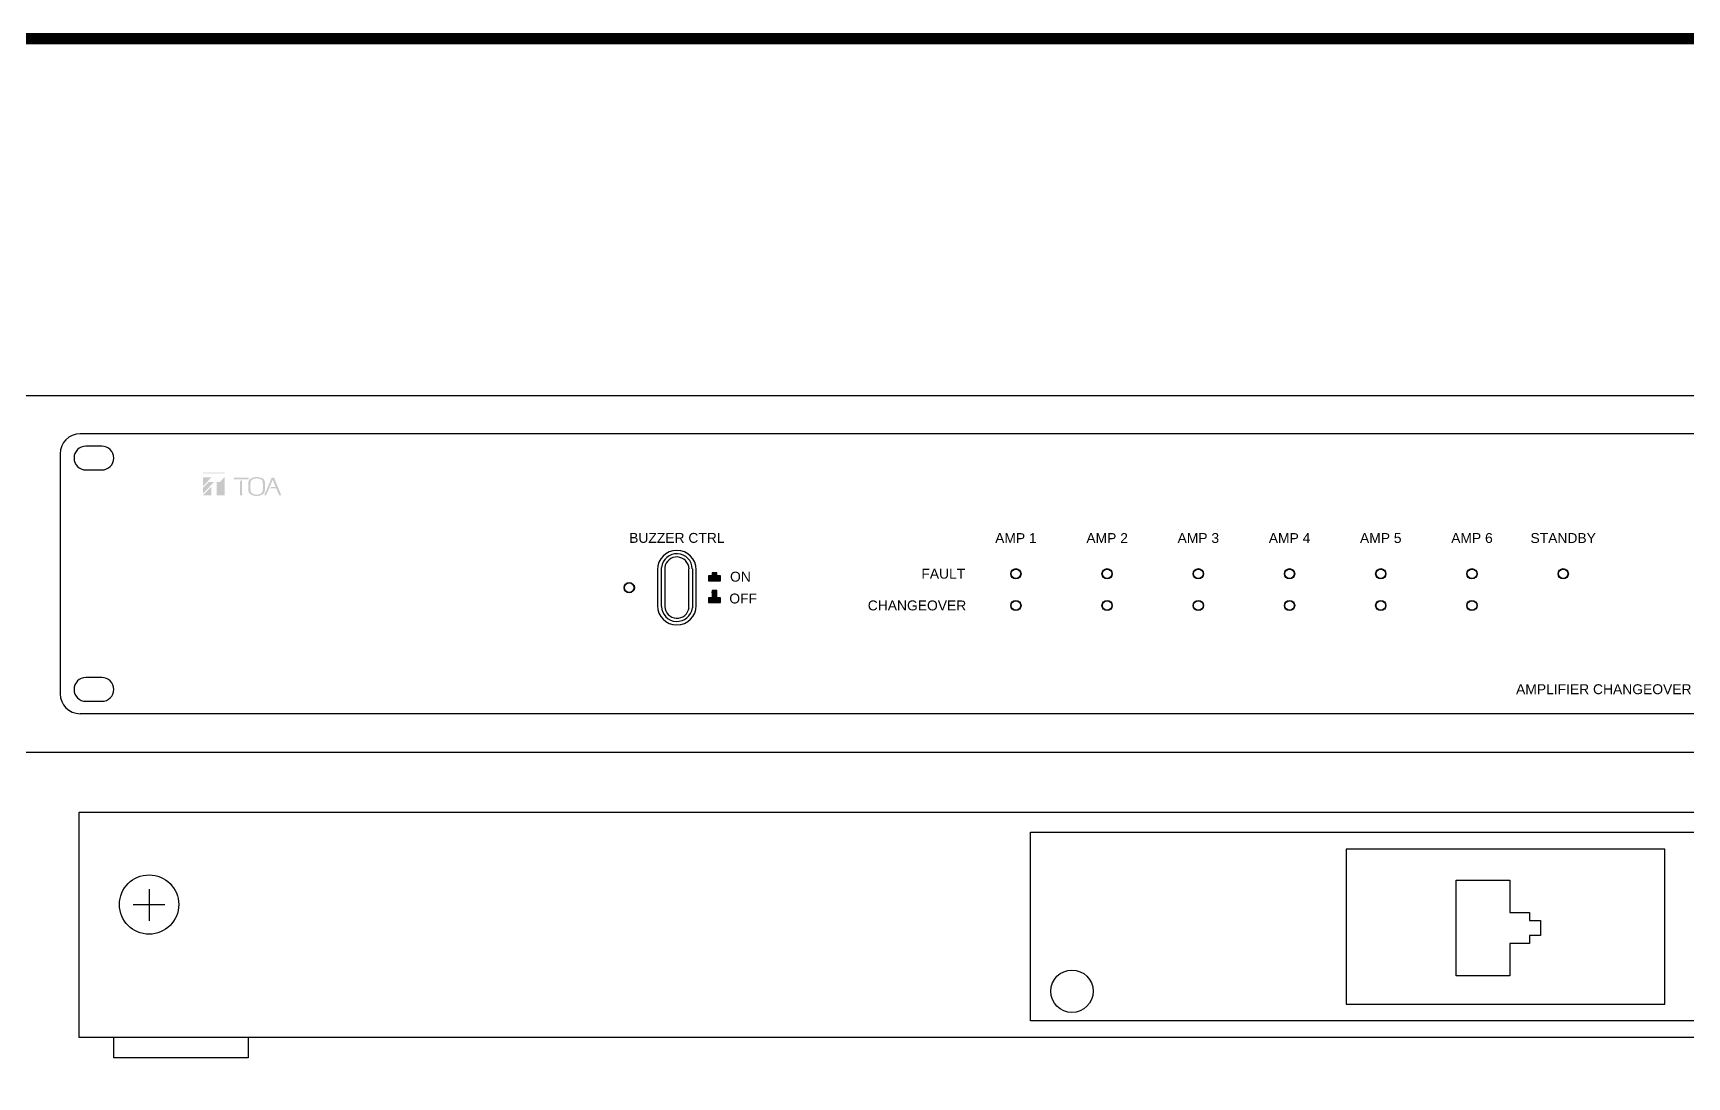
# Model space of a CAD drawing. Header units: millimetres. Extents: x 2974 to 5671, y 1205 to 3288.
# Drawn here: x 4643.16 to 4687.62, y 1706.44 to 1734.5 of the extents above; entities that cross this region are included whole.
import ezdxf

# ---------------------------------------------------------------- set-up
doc = ezdxf.new("R2010")
doc.units = ezdxf.units.MM
doc.layers.add('0-RACK', color=7, linetype='Continuous')
doc.layers.add('PRINTING', color=7, linetype='Continuous')
doc.styles.add('HEL_LT_57', font='')
doc.styles.get('HEL_LT_57').set_extended_font_data('HelveticaNeue LT 57 Cn')

# ---------------------------------------------------------------- blocks, each defined once
blk = doc.blocks.new('200')
at = {"layer": 'PRINTING'}
h = blk.add_hatch(color=7, dxfattribs=at)
h.paths.add_polyline_path([(-8.24, 1.67, -0.008775), (-8.05, 2.13), (-7.72, 2.91), (-7.49, 2.34), (-7.84, 2.34), (-7.96, 2.23), (-7.44, 2.23), (-7.21, 1.67), (-7.03, 1.67), (-7.61, 3.09), (-7.8, 3.09), (-8.4, 1.67)])
h.paths.add_polyline_path([(-8.36, 1.98, 0.043205), (-8.35, 2.71, 0.244465), (-8.5, 3, 0.267949), (-9.52, 3, 0.244465), (-9.68, 2.71, 0.039562), (-9.68, 2.04, 0.25551), (-9.51, 1.74, 0.267949), (-8.52, 1.74, 0.209987)])
h.paths.add_polyline_path([(-10.18, 1.67, -0.009069), (-10.19, 2.18), (-10.19, 2.95), (-10.35, 2.79), (-10.35, 2.18, -0.009069), (-10.36, 1.67)])
h.paths.add_polyline_path([(-9.66, 2.96), (-9.66, 3.09), (-10.88, 3.09), (-10.88, 2.96)])
h.paths.add_polyline_path([(-11.59, 1.67), (-11.59, 3.15), (-12, 2.73), (-12.24, 2.73), (-12.24, 1.67)])
h.paths.add_polyline_path([(-12.67, 1.67), (-12.67, 2.36), (-13.35, 1.67)])
h.paths.add_polyline_path([(-13.35, 1.8), (-12.45, 2.73), (-12.89, 2.73), (-13.35, 2.26)])
h.paths.add_polyline_path([(-13.35, 2.39), (-12.67, 3.1), (-13.35, 3.1)])
h.paths.add_polyline_path([(-11.59, 3.44), (-11.59, 3.49), (-13.35, 3.49), (-13.35, 3.44)])
h.paths.add_polyline_path([(-9.51, 2.68, -0.242088), (-9.38, 2.93, -0.267949), (-8.64, 2.93, -0.242088), (-8.52, 2.68, -0.036047), (-8.52, 2.07, -0.257624), (-8.66, 1.81, -0.267949), (-9.37, 1.81, -0.257624), (-9.51, 2.07, -0.036047)], flags=16)
h = blk.add_hatch(dxfattribs=at)
h.set_pattern_fill('ANSI31', scale=0.0064, style=0)
h.set_pattern_definition([(45, (75.460887, -40.990988), (-0.0143684097, 0.0143684097), [])])
h.paths.add_polyline_path([(28.41, -5.23), (28.41, -4.84), (28.13, -4.84), (28.13, -4.59), (27.74, -4.59), (27.74, -4.84), (27.45, -4.84), (27.45, -5.23)])
h.paths.add_polyline_path([(28.13, -6.6), (28.13, -6.03), (27.74, -6.03), (27.74, -6.6), (27.45, -6.6), (27.45, -6.99), (28.41, -6.99), (28.41, -6.6)])
at = {"color": 7, "linetype": 'Continuous'}
for p, q in [((127.77, 6.62, 0.66), (-23.27, 6.62, 0.66)), ((-21.51, 5.63, 0.66), (-22.79, 5.63, 0.66)), ((-24.87, 5.02, 0.66), (-24.87, -14.36, 0.66)), ((-22.79, 3.71, 0.66), (-21.51, 3.71, 0.66)), ((23.33, -4.35, 0.66), (23.33, -7.23, 0.66)), ((23.65, -7.3, 0.66), (23.65, -4.16, 0.66)), ((23.91, -4.17, 0.66), (23.91, -7.3, 0.66)), ((25.87, -7.4, 0.66), (25.87, -4.28, 0.66)), ((26.14, -4.27, 0.66), (26.14, -7.42, 0.66)), ((26.46, -7.23, 0.66), (26.46, -4.35, 0.66)), ((-21.51, -13.04, 0.66), (-22.79, -13.04, 0.66)), ((127.77, -15.96, 0.66), (-23.27, -15.96, 0.66)), ((-22.79, -14.96, 0.66), (-21.51, -14.96, 0.66))]:
    blk.add_line(p, q, dxfattribs=at)
for centre, radius in [((52.25, -4.67, 0.66), 0.416), ((52.25, -4.67, 0.66), 0.384), ((59.61, -4.67, 0.66), 0.416), ((59.61, -4.67, 0.66), 0.384), ((66.97, -4.67, 0.66), 0.416), ((66.97, -4.67, 0.66), 0.384), ((74.33, -4.67, 0.66), 0.416), ((74.33, -4.67, 0.66), 0.384), ((81.69, -4.67, 0.66), 0.416), ((81.69, -4.67, 0.66), 0.384), ((89.05, -4.67, 0.66), 0.416), ((89.05, -4.67, 0.66), 0.384), ((96.41, -4.67, 0.66), 0.416), ((96.41, -4.67, 0.66), 0.384), ((21.05, -5.79, 0.66), 0.416), ((21.05, -5.79, 0.66), 0.384), ((52.25, -7.23, 0.66), 0.416), ((52.25, -7.23, 0.66), 0.384), ((59.61, -7.23, 0.66), 0.416), ((59.61, -7.23, 0.66), 0.384), ((66.97, -7.23, 0.66), 0.416), ((66.97, -7.23, 0.66), 0.384), ((74.33, -7.23, 0.66), 0.416), ((74.33, -7.23, 0.66), 0.384), ((81.69, -7.23, 0.66), 0.416), ((81.69, -7.23, 0.66), 0.384), ((89.05, -7.23, 0.66), 0.416), ((89.05, -7.23, 0.66), 0.384)]:
    blk.add_circle(centre, radius, dxfattribs=at)
for centre, radius, start, end in [((-23.27, 5.02, 0.66), 1.6, 90, 180), ((-22.79, 4.67, 0.66), 0.96, 90, 270), ((-21.51, 4.67, 0.66), 0.96, 270, 90), ((24.89, -4.35, 0.66), 1.57, 0, 180), ((24.89, -4.3, 0.66), 1.25, 1.4385, 173.2177), ((24.89, -4.3, 0.66), 0.986, 1.6212, 172.3552), ((24.89, -7.23, 0.66), 1.57, 180, 0), ((24.9, -7.27, 0.66), 1.25, 181.4385, 353.2177), ((24.9, -7.27, 0.66), 0.986, 181.6212, 352.3552), ((-22.79, -14, 0.66), 0.96, 90, 270), ((-21.51, -14, 0.66), 0.96, 270, 90), ((-23.27, -14.36, 0.66), 1.6, 180, 270)]:
    blk.add_arc(centre, radius, start, end, dxfattribs=at)
at = {"layer": 'PRINTING', "color": 7, "linetype": 'Continuous'}
for p, q in [((27.74, -4.84, 0.66), (27.45, -4.84, 0.66)), ((27.45, -4.84, 0.66), (27.45, -5.23, 0.66)), ((27.45, -5.23, 0.66), (28.41, -5.23, 0.66)), ((28.13, -4.59, 0.66), (27.74, -4.59, 0.66)), ((27.74, -4.59, 0.66), (27.74, -4.84, 0.66)), ((28.13, -4.84, 0.66), (28.13, -4.59, 0.66)), ((28.41, -4.84, 0.66), (28.13, -4.84, 0.66)), ((28.41, -5.23, 0.66), (28.41, -4.84, 0.66)), ((27.74, -6.6, 0.66), (27.45, -6.6, 0.66)), ((27.45, -6.6, 0.66), (27.45, -6.99, 0.66)), ((27.74, -6.03, 0.66), (27.74, -6.6, 0.66)), ((28.13, -6.03, 0.66), (27.74, -6.03, 0.66)), ((28.13, -6.6, 0.66), (28.13, -6.03, 0.66)), ((28.41, -6.6, 0.66), (28.13, -6.6, 0.66)), ((28.41, -6.99, 0.66), (28.41, -6.6, 0.66)), ((27.45, -6.99, 0.66), (28.41, -6.99, 0.66))]:
    blk.add_line(p, q, dxfattribs=at)
at = {"layer": 'PRINTING', "color": 7, "linetype": 'Continuous', "insert": (24.89, -1.78, 0.66), "char_height": 0.8, "width": 8.0165, "attachment_point": 5, "style": 'HEL_LT_57'}
blk.add_mtext('{\\fHelveticaNeue LT 55 Roman|b0|i0|c0|p2;BUZZER CTRL}', dxfattribs=at)
at = {"layer": 'PRINTING', "color": 7, "linetype": 'Continuous', "char_height": 0.8, "attachment_point": 5, "style": 'HEL_LT_57'}
for s, insert in [('{\\fHelveticaNeue LT 55 Roman|b0|i0|c0|p2;AMP 1}', (52.25, -1.79, 0.66)), ('{\\fHelveticaNeue LT 55 Roman|b0|i0|c0|p2;AMP 2}', (59.61, -1.79, 0.66)), ('{\\fHelveticaNeue LT 55 Roman|b0|i0|c0|p2;AMP 3}', (66.97, -1.79, 0.66)), ('{\\fHelveticaNeue LT 55 Roman|b0|i0|c0|p2;AMP 4}', (74.33, -1.79, 0.66)), ('{\\fHelveticaNeue LT 55 Roman|b0|i0|c0|p2;AMP 5}', (81.69, -1.79, 0.66)), ('{\\fHelveticaNeue LT 55 Roman|b0|i0|c0|p2;AMP 6}', (89.05, -1.79, 0.66)), ('{\\fHelveticaNeue LT 55 Roman|b0|i0|c0|p2;STANDBY}', (96.41, -1.79, 0.66)), ('{\\fHelveticaNeue LT 55 Roman|b0|i0|c0|p2;ON}', (30.02, -4.91, 0.66)), ('{\\fHelveticaNeue LT 55 Roman|b0|i0|c0|p2;FAULT}', (46.39, -4.67, 0.66)), ('{\\fHelveticaNeue LT 55 Roman|b0|i0|c0|p2;OFF}', (30.24, -6.67, 0.66)), ('{\\fHelveticaNeue LT 55 Roman|b0|i0|c0|p2;CHANGEOVER}', (44.27, -7.23, 0.66)), ('{\\fHelveticaNeue LT 55 Roman|b0|i0|c0|p0;\\c0;AMPLIFIER CHANGEOVER PANEL FV-200CA-AS}', (105.37, -13.99, 0.66))]:
    blk.add_mtext(s, dxfattribs=dict(at, insert=insert))

msp = doc.modelspace()

# ---------------------------------------------------------------- linework, layer by layer
at = {"color": 0, "ltscale": 0.5}
for p, q in [((4646.27836, 1711.49384, -0.05187), (4646.27836, 1710.6408, -0.05187)), ((4646.70488, 1711.06732, -0.05187), (4645.85184, 1711.06732, -0.05187))]:
    msp.add_line(p, q, dxfattribs=at)
at = {"color": 0, "ltscale": 0.5, "elevation": -0.05187}
for points in [[(4644.40357, 1713.56007), (4694.91122, 1713.56007), (4694.91122, 1707.49876), (4644.40357, 1707.49876)], [(4669.97191, 1713.0185), (4690.00285, 1713.0185), (4690.00285, 1707.95433), (4669.97191, 1707.95433)], [(4678.45697, 1708.39958), (4687.02711, 1708.39958), (4687.02711, 1712.56117), (4678.45697, 1712.56117)]]:
    msp.add_lwpolyline(points, close=True, dxfattribs=at)
for points in [[(4682.85775, 1710.03013), (4682.85775, 1709.15584), (4681.41523, 1709.15584), (4681.41523, 1711.73328), (4682.85775, 1711.73328), (4682.85775, 1710.859)], [(4682.85775, 1710.859), (4683.3916, 1710.859), (4683.3916, 1710.64894)], [(4683.3916, 1710.64894), (4683.68692, 1710.64894), (4683.68692, 1710.24018), (4683.3916, 1710.24018)], [(4683.3916, 1710.24018), (4683.3916, 1710.03013), (4682.85775, 1710.03013)], [(4648.94393, 1707.49876), (4648.94393, 1706.95832), (4645.33229, 1706.95832), (4645.33229, 1707.49876)]]:
    msp.add_lwpolyline(points, dxfattribs=at)
at = {"color": 0, "ltscale": 0.5}
for centre, radius in [((4646.27988, 1711.07674, -0.05187), 0.79693), ((4671.08943, 1708.74613, -0.05187), 0.57064)]:
    msp.add_circle(centre, radius, dxfattribs=at)
at = {"layer": '0-RACK', "color": 0, "linetype": 'Continuous'}
for p, q in [((4624.69558, 1724.76482, -0.02095), (4714.47246, 1724.76482, -0.02095)), ((4624.69558, 1724.76482, -0.02095), (4714.47246, 1724.76482, -0.02095)), ((4624.69558, 1715.17243, -0.02095), (4714.47246, 1715.17243, -0.02095))]:
    msp.add_line(p, q, dxfattribs=at)
at = {"layer": '0-RACK', "color": 0, "linetype": 'Continuous', "const_width": 0.29926, "elevation": -0.02095}
msp.add_lwpolyline([(4624.69558, 1302.69976), (4624.69558, 1734.3539), (4714.47246, 1734.3539), (4714.47246, 1302.69976)], close=True, dxfattribs=at)

# ---------------------------------------------------------------- block references
at = {"color": 1, "extrusion": (-4.40822e-16, 0.000346206, 1), "xscale": 0.3331504792234432, "yscale": 0.3331504792234432, "zscale": 0.3331504792234432}
msp.add_blockref('200', (4652.17586, 1721.52382, 0.35597), dxfattribs=at)

doc.saveas('drawing.dxf')
